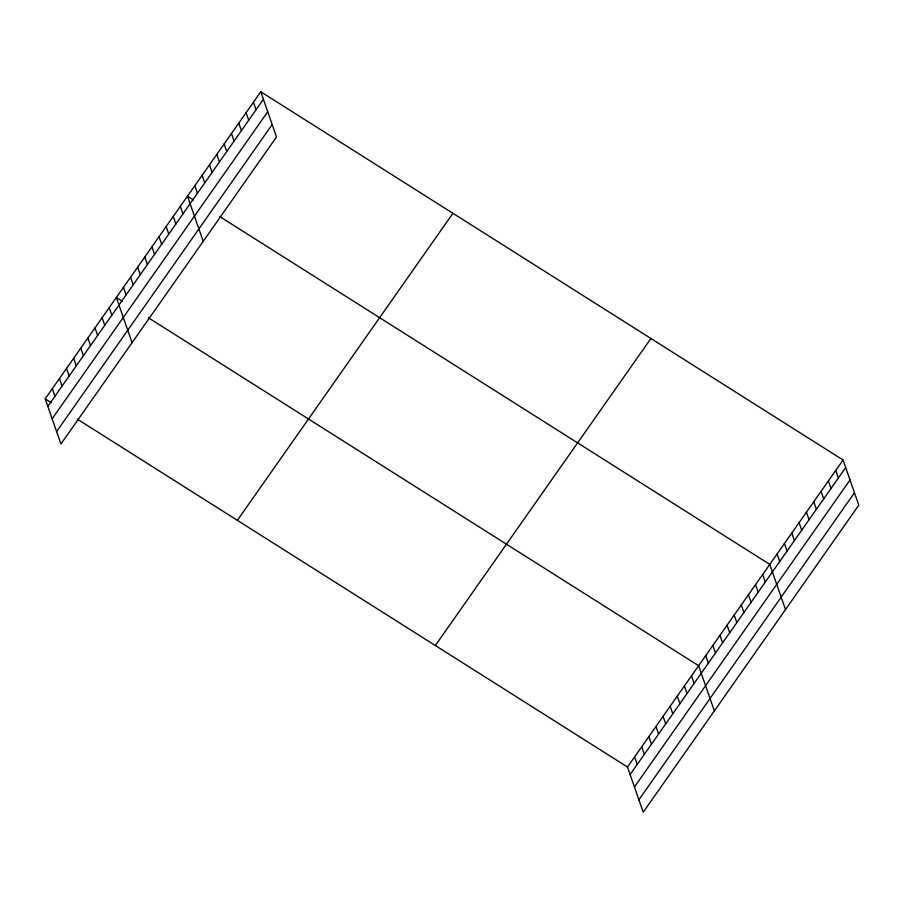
<?xml version="1.0" encoding="UTF-8"?>
<svg xmlns="http://www.w3.org/2000/svg" width="904" height="904" viewBox="0 0 904 904"><rect width="100%" height="100%" fill="white"/><g stroke="black" fill="none" stroke-linecap="round" stroke-linejoin="round"><path stroke-width="1.36" d="M260.781 91.779L276.511 136.967L60.93 444L45.2 398.822L260.781 91.779L843.07 460L858.8 505.178L643.219 812.221L627.489 767.033L77.224 419.072M47.833 406.371L263.403 99.327M52.149 418.789L267.731 111.746M56.613 431.581L272.183 124.549M237.356 520.331L452.927 213.287M435.332 645.524L650.914 338.48M627.489 767.033L843.07 460M630.122 774.581L845.692 467.549M634.438 787L850.02 479.967M638.902 799.803L854.472 492.759M193.411 199.92L187.478 196.168L203.219 241.357M219.502 216.429L769.767 564.39L785.508 609.578M122.266 301.247L116.345 297.495L132.074 342.684M148.369 317.745L698.634 665.717L714.363 710.894M45.2 398.822L51.132 402.562M835.737 470.442L838.37 477.99M828.403 480.871L831.036 488.42M821.081 491.313L823.702 498.861M813.747 501.754L816.38 509.302M806.413 512.195L809.046 519.743M799.091 522.636L801.712 530.185M791.757 533.077L794.39 540.626M784.423 543.507L787.056 551.056M777.101 553.949L779.723 561.497M762.66 574.526L765.281 582.074M755.541 584.651L758.173 592.199M748.422 594.787L751.054 602.335M741.314 604.923L743.947 612.471M734.195 615.048L736.828 622.596M727.087 625.184L729.709 632.732M719.968 635.32L722.601 642.868M712.861 645.445L715.482 652.993M705.741 655.581L708.374 663.129M691.515 675.842L694.148 683.39M684.396 685.978L687.029 693.526M677.288 696.114L679.921 703.662M670.169 706.239L672.802 713.787M663.061 716.375L665.683 723.923M655.942 726.511L658.575 734.059M648.835 736.636L651.456 744.184M641.716 746.772L644.349 754.32M634.597 756.908L637.23 764.456M253.448 102.22L256.081 109.768M246.114 112.661L248.747 120.209M238.792 123.102L241.413 130.651M231.458 133.532L234.091 141.08M224.124 143.973L226.757 151.522M216.802 154.415L219.423 161.963M209.468 164.856L212.101 172.404M202.134 175.297L204.767 182.845M194.812 185.738L197.434 193.286M180.371 206.304L182.992 213.852M173.252 216.44L175.885 223.989M166.144 226.565L168.765 234.113M159.025 236.701L161.658 244.249M151.906 246.837L154.539 254.386M144.798 256.962L147.42 264.51M137.679 267.098L140.312 274.647M130.571 277.234L133.193 284.783M123.452 287.359L126.085 294.907M109.226 307.631L111.859 315.18M102.107 317.756L104.74 325.304M94.999 327.892L97.632 335.44M87.88 338.028L90.513 345.577M80.772 348.153L83.394 355.701M73.653 358.289L76.286 365.837M66.546 368.425L69.167 375.974M59.427 378.55L62.06 386.098M52.319 388.686L54.941 396.234"/></g></svg>
